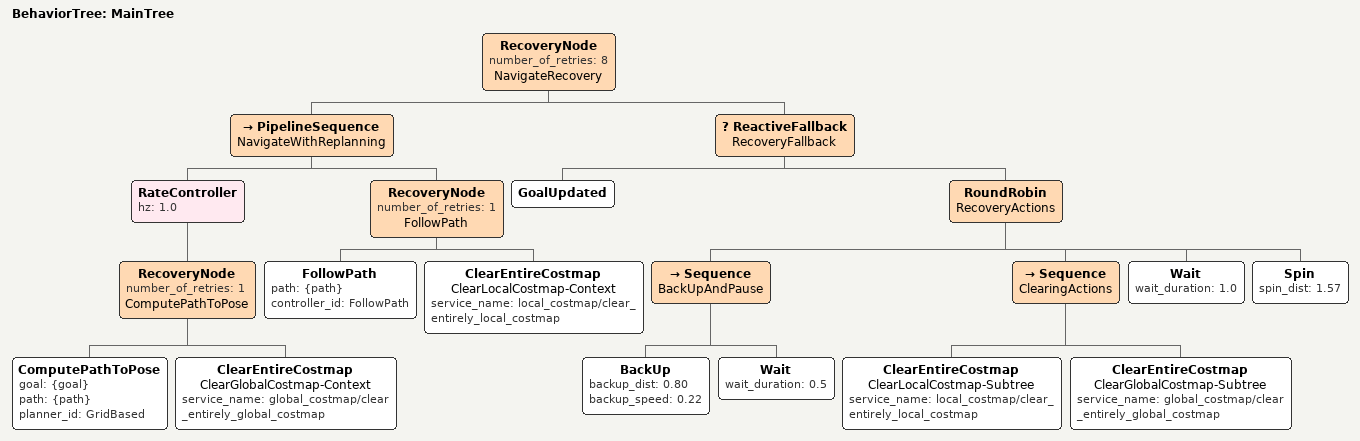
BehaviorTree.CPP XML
<!--
  Ackermann-friendly recovery tree:
  - Try backing up first when stuck near obstacles.
  - Keep spin as a later fallback.
-->
<root main_tree_to_execute="MainTree">
  <BehaviorTree ID="MainTree">
    <RecoveryNode number_of_retries="8" name="NavigateRecovery">
      <PipelineSequence name="NavigateWithReplanning">
        <RateController hz="1.0">
          <RecoveryNode number_of_retries="1" name="ComputePathToPose">
            <ComputePathToPose goal="{goal}" path="{path}" planner_id="GridBased"/>
            <ClearEntireCostmap name="ClearGlobalCostmap-Context" service_name="global_costmap/clear_entirely_global_costmap"/>
          </RecoveryNode>
        </RateController>
        <RecoveryNode number_of_retries="1" name="FollowPath">
          <FollowPath path="{path}" controller_id="FollowPath"/>
          <ClearEntireCostmap name="ClearLocalCostmap-Context" service_name="local_costmap/clear_entirely_local_costmap"/>
        </RecoveryNode>
      </PipelineSequence>
      <ReactiveFallback name="RecoveryFallback">
        <GoalUpdated/>
        <RoundRobin name="RecoveryActions">
          <Sequence name="BackUpAndPause">
            <BackUp backup_dist="0.80" backup_speed="0.22"/>
            <Wait wait_duration="0.5"/>
          </Sequence>
          <Sequence name="ClearingActions">
            <ClearEntireCostmap name="ClearLocalCostmap-Subtree" service_name="local_costmap/clear_entirely_local_costmap"/>
            <ClearEntireCostmap name="ClearGlobalCostmap-Subtree" service_name="global_costmap/clear_entirely_global_costmap"/>
          </Sequence>
          <Wait wait_duration="1.0"/>
          <Spin spin_dist="1.57"/>
        </RoundRobin>
      </ReactiveFallback>
    </RecoveryNode>
  </BehaviorTree>
</root>
